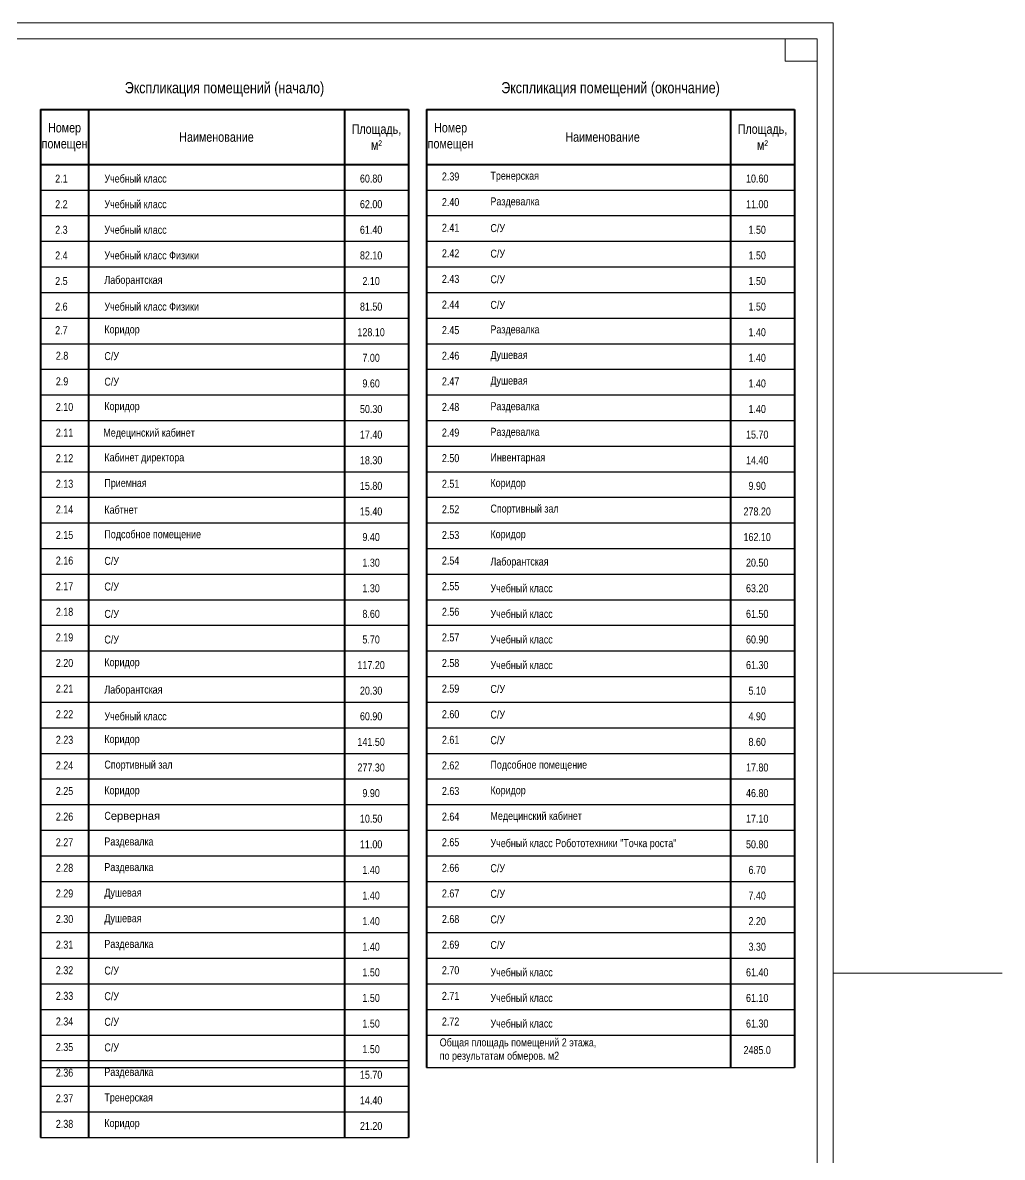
# Model space of a CAD drawing. Header units: metres. Extents: x -5 to 458, y -5 to 65.
# Drawn here: x 237.56 to 268.18, y 23.98 to 59.43 of the extents above; entities that cross this region are included whole.
import ezdxf

# ---------------------------------------------------------------- set-up
doc = ezdxf.new("R2010")
doc.units = ezdxf.units.M
doc.layers.add('Level 50', color=7, linetype='Continuous', lineweight=0)
doc.layers.add('YOLO_TABLE', color=1, linetype='Continuous')
doc.layers.add('размеры оси', color=163, linetype='Continuous')
doc.styles.add('_ТАБЛИЧНЫЙ(1-100)', font='arial.ttf', dxfattribs={"width": 0.8, "height": 300})
doc.styles.add('_ТЕКСТОВЫЙ', font='arial.ttf', dxfattribs={"width": 0.8})

# ---------------------------------------------------------------- blocks, each defined once
blk = doc.blocks.new('*U49')
at = {"color": 7, "linetype": 'Continuous', "lineweight": 0}
blk.add_line((68.362, 0), (63.075, 0), dxfattribs=at)
at = {"color": 7, "linetype": 'Continuous', "lineweight": 0, "flags": 128}
blk.add_lwpolyline([(63.075, 29.7), (63.075, -29.7), (-63.075, -29.7), (-63.075, 29.7), (63.075, 29.7)], close=True, dxfattribs=at)
at = {"layer": 'Level 50', "color": 7, "linetype": 'Continuous', "lineweight": 13}
for p, q in [((62.575, 29.2), (-61.075, 29.2)), ((61.575, 29.2), (61.575, 28.5)), ((62.575, 29.2), (62.575, -29.2)), ((61.575, 28.5), (62.575, 28.5))]:
    blk.add_line(p, q, dxfattribs=at)

msp = doc.modelspace()

# ---------------------------------------------------------------- linework, layer by layer
at = {"color": 0, "linetype": 'ByBlock', "lineweight": 40}
for p, q in [((238.12022, 56.709978), (249.62022, 56.709978)), ((238.12022, 56.709978), (238.12022, 24.597552)), ((239.62022, 56.709978), (239.62022, 24.597552)), ((247.62022, 56.709978), (247.62022, 24.597552)), ((249.62022, 56.709978), (249.62022, 24.597552)), ((250.188293, 56.709978), (261.688293, 56.709978)), ((250.188293, 56.709978), (250.188293, 26.781589)), ((259.688293, 56.709978), (259.688293, 26.781589)), ((261.688293, 56.709978), (261.688293, 26.781589)), ((238.12022, 54.997552), (249.62022, 54.997552)), ((250.188293, 54.997552), (261.688293, 54.997552))]:
    msp.add_line(p, q, dxfattribs=at)
at = {"color": 0, "linetype": 'ByBlock', "lineweight": -2}
for p, q in [((238.12022, 54.197552), (249.62022, 54.197552)), ((250.188293, 54.197552), (261.688293, 54.197552)), ((238.12022, 53.397552), (249.62022, 53.397552)), ((250.188293, 53.397552), (261.688293, 53.397552)), ((238.12022, 52.597552), (249.62022, 52.597552)), ((250.188293, 52.597552), (261.688293, 52.597552)), ((238.12022, 51.797552), (249.62022, 51.797552)), ((250.188293, 51.797552), (261.688293, 51.797552)), ((238.12022, 50.997552), (249.62022, 50.997552)), ((250.188293, 50.997552), (261.688293, 50.997552)), ((238.12022, 50.197552), (249.62022, 50.197552)), ((250.188293, 50.197552), (261.688293, 50.197552)), ((238.12022, 49.397552), (249.62022, 49.397552)), ((250.188293, 49.397552), (261.688293, 49.397552)), ((238.12022, 48.597552), (249.62022, 48.597552)), ((250.188293, 48.597552), (261.688293, 48.597552)), ((238.12022, 47.797552), (249.62022, 47.797552)), ((250.188293, 47.797552), (261.688293, 47.797552)), ((238.12022, 46.997552), (249.62022, 46.997552)), ((250.188293, 46.997552), (261.688293, 46.997552)), ((238.12022, 46.197552), (249.62022, 46.197552)), ((250.188293, 46.197552), (261.688293, 46.197552)), ((238.12022, 45.397552), (249.62022, 45.397552)), ((250.188293, 45.397552), (261.688293, 45.397552)), ((238.12022, 44.597552), (249.62022, 44.597552)), ((250.188293, 44.597552), (261.688293, 44.597552)), ((238.12022, 43.797552), (249.62022, 43.797552)), ((250.188293, 43.797552), (261.688293, 43.797552)), ((238.12022, 42.997552), (249.62022, 42.997552)), ((250.188293, 42.997552), (261.688293, 42.997552)), ((238.12022, 42.197552), (249.62022, 42.197552)), ((250.188293, 42.197552), (261.688293, 42.197552)), ((238.12022, 41.397552), (249.62022, 41.397552)), ((250.188293, 41.397552), (261.688293, 41.397552)), ((238.12022, 40.597552), (249.62022, 40.597552)), ((250.188293, 40.597552), (261.688293, 40.597552)), ((238.12022, 39.797552), (249.62022, 39.797552)), ((250.188293, 39.797552), (261.688293, 39.797552)), ((238.12022, 38.997552), (249.62022, 38.997552)), ((250.188293, 38.997552), (261.688293, 38.997552)), ((238.12022, 38.197552), (249.62022, 38.197552)), ((250.188293, 38.197552), (261.688293, 38.197552)), ((238.12022, 37.397552), (249.62022, 37.397552)), ((250.188293, 37.397552), (261.688293, 37.397552)), ((238.12022, 36.597552), (249.62022, 36.597552)), ((250.188293, 36.597552), (261.688293, 36.597552)), ((238.12022, 35.797552), (249.62022, 35.797552)), ((250.188293, 35.797552), (261.688293, 35.797552)), ((238.12022, 34.997552), (249.62022, 34.997552)), ((250.188293, 34.997552), (261.688293, 34.997552)), ((238.12022, 34.197552), (249.62022, 34.197552)), ((250.188293, 34.197552), (261.688293, 34.197552)), ((238.12022, 33.397552), (249.62022, 33.397552)), ((250.188293, 33.397552), (261.688293, 33.397552)), ((238.12022, 32.597552), (249.62022, 32.597552)), ((250.188293, 32.597552), (261.688293, 32.597552)), ((238.12022, 31.797552), (249.62022, 31.797552)), ((250.188293, 31.797552), (261.688293, 31.797552)), ((238.12022, 30.997552), (249.62022, 30.997552)), ((250.188293, 30.997552), (261.688293, 30.997552)), ((238.12022, 30.197552), (249.62022, 30.197552)), ((250.188293, 30.197552), (261.688293, 30.197552)), ((238.12022, 29.397552), (249.62022, 29.397552)), ((250.188293, 29.397552), (261.688293, 29.397552)), ((238.12022, 28.597552), (249.62022, 28.597552)), ((250.188293, 28.597552), (261.688293, 28.597552)), ((238.12022, 27.797552), (249.62022, 27.797552)), ((250.188293, 27.797552), (261.688293, 27.797552)), ((250.188293, 27.797552), (261.688293, 27.797552)), ((238.12022, 26.997552), (249.62022, 26.997552)), ((238.12022, 26.197552), (249.62022, 26.197552)), ((238.12022, 25.397552), (249.62022, 25.397552))]:
    msp.add_line(p, q, dxfattribs=at)
at = {"layer": 'YOLO_TABLE'}
for points in [[(238.12022, 26.781589), (249.62022, 26.781589), (249.62022, 56.709978), (238.12022, 56.709978)], [(250.188293, 26.781589), (261.688293, 26.781589), (261.688293, 56.709978), (250.188293, 56.709978)]]:
    msp.add_lwpolyline(points, close=True, dxfattribs=at)
at = {"layer": 'размеры оси', "color": 7, "lineweight": 30}
for p, q in [((250.188293, 26.781589), (261.688293, 26.781589)), ((238.12022, 24.597552), (249.62022, 24.597552))]:
    msp.add_line(p, q, dxfattribs=at)

# ---------------------------------------------------------------- block references
at = {"layer": 'Level 50', "color": 7, "linetype": 'Continuous', "lineweight": 13}
msp.add_blockref('*U49', (199.822091, 29.726332), dxfattribs=at)

# ---------------------------------------------------------------- texts
at = {"color": 0, "linetype": 'ByBlock', "lineweight": -2, "attachment_point": 5}
for s, insert, char_height, width, style in [('Экспликация помещений (начало)', (243.87022, 57.343311), 0.35, 10.9, '_ТЕКСТОВЫЙ'), ('Экспликация помещений (окончание)', (255.938293, 57.343311), 0.35, 10.9, '_ТЕКСТОВЫЙ'), ('Номер помещен', (238.87022, 55.853765), 0.3, 1.3, '_ТАБЛИЧНЫЙ(1-100)'), ('Площадь, м²', (248.62022, 55.853765), 0.3, 1.8, '_ТАБЛИЧНЫЙ(1-100)'), ('Номер помещен', (250.938293, 55.853765), 0.3, 1.3, '_ТАБЛИЧНЫЙ(1-100)'), ('Площадь, м²', (260.688293, 55.853765), 0.3, 1.8, '_ТАБЛИЧНЫЙ(1-100)'), ('Наименование', (243.62022, 55.853765), 0.3, 7.8, '_ТАБЛИЧНЫЙ(1-100)'), ('Наименование', (255.688293, 55.853765), 0.3, 7.8, '_ТАБЛИЧНЫЙ(1-100)'), ('2.1', (238.772577, 54.554011), 0.25, 7.8, '_ТАБЛИЧНЫЙ(1-100)'), ('\\pxql;Учебный класс', (246.538837, 54.554011), 0.25, 12.84589456, '_ТАБЛИЧНЫЙ(1-100)'), ('60.80', (248.454144, 54.554011), 0.25, 7.8, '_ТАБЛИЧНЫЙ(1-100)'), ('\\pxql;2.39', (254.566571, 54.619323), 0.25, 7.8, '_ТАБЛИЧНЫЙ(1-100)'), ('\\pxql;Тренерская', (258.60691, 54.607867), 0.25, 12.84589456, '_ТАБЛИЧНЫЙ(1-100)'), ('10.60', (260.522216, 54.554011), 0.25, 7.8, '_ТАБЛИЧНЫЙ(1-100)'), ('\\pxql;Учебный класс', (246.538837, 53.754011), 0.25, 12.84589456, '_ТАБЛИЧНЫЙ(1-100)'), ('62.00', (248.454144, 53.754011), 0.25, 7.8, '_ТАБЛИЧНЫЙ(1-100)'), ('\\pxql;2.40', (254.566571, 53.819323), 0.25, 7.8, '_ТАБЛИЧНЫЙ(1-100)'), ('\\pxql;Раздевалка', (258.60691, 53.807867), 0.25, 12.84589456, '_ТАБЛИЧНЫЙ(1-100)'), ('11.00', (260.522216, 53.754011), 0.25, 7.8, '_ТАБЛИЧНЫЙ(1-100)'), ('2.2', (238.772577, 53.754011), 0.25, 7.8, '_ТАБЛИЧНЫЙ(1-100)'), ('2.3', (238.772577, 52.954011), 0.25, 7.8, '_ТАБЛИЧНЫЙ(1-100)'), ('\\pxql;Учебный класс', (246.538837, 52.954011), 0.25, 12.84589456, '_ТАБЛИЧНЫЙ(1-100)'), ('61.40', (248.454144, 52.954011), 0.25, 7.8, '_ТАБЛИЧНЫЙ(1-100)'), ('\\pxql;2.41', (254.566571, 53.019323), 0.25, 7.8, '_ТАБЛИЧНЫЙ(1-100)'), ('\\pxql;С/У', (258.60691, 53.007867), 0.25, 12.84589456, '_ТАБЛИЧНЫЙ(1-100)'), ('1.50', (260.522216, 52.954011), 0.25, 7.8, '_ТАБЛИЧНЫЙ(1-100)'), ('2.4', (238.772577, 52.154011), 0.25, 7.8, '_ТАБЛИЧНЫЙ(1-100)'), ('\\pxql;Учебный класс Физики', (246.538837, 52.154011), 0.25, 12.84589456, '_ТАБЛИЧНЫЙ(1-100)'), ('82.10', (248.454144, 52.154011), 0.25, 7.8, '_ТАБЛИЧНЫЙ(1-100)'), ('\\pxql;2.42', (254.566571, 52.219323), 0.25, 7.8, '_ТАБЛИЧНЫЙ(1-100)'), ('\\pxql;С/У', (258.60691, 52.207867), 0.25, 12.84589456, '_ТАБЛИЧНЫЙ(1-100)'), ('1.50', (260.522216, 52.154011), 0.25, 7.8, '_ТАБЛИЧНЫЙ(1-100)'), ('2.5', (238.772577, 51.354011), 0.25, 7.8, '_ТАБЛИЧНЫЙ(1-100)'), ('\\pxql;Лаборантская', (246.538837, 51.354011), 0.25, 12.84589456, '_ТАБЛИЧНЫЙ(1-100)'), ('2.10', (248.454144, 51.354011), 0.25, 7.8, '_ТАБЛИЧНЫЙ(1-100)'), ('\\pxql;2.43', (254.566571, 51.419323), 0.25, 7.8, '_ТАБЛИЧНЫЙ(1-100)'), ('\\pxql;С/У', (258.60691, 51.407867), 0.25, 12.84589456, '_ТАБЛИЧНЫЙ(1-100)'), ('1.50', (260.522216, 51.354011), 0.25, 7.8, '_ТАБЛИЧНЫЙ(1-100)'), ('\\pxql;Учебный класс Физики', (246.538837, 50.554011), 0.25, 12.84589456, '_ТАБЛИЧНЫЙ(1-100)'), ('\\pxql;2.44', (254.566571, 50.619323), 0.25, 7.8, '_ТАБЛИЧНЫЙ(1-100)'), ('\\pxql;С/У', (258.60691, 50.607867), 0.25, 12.84589456, '_ТАБЛИЧНЫЙ(1-100)'), ('2.6', (238.772577, 50.554011), 0.25, 7.8, '_ТАБЛИЧНЫЙ(1-100)'), ('81.50', (248.454144, 50.554011), 0.25, 7.8, '_ТАБЛИЧНЫЙ(1-100)'), ('1.50', (260.522216, 50.554011), 0.25, 7.8, '_ТАБЛИЧНЫЙ(1-100)'), ('2.7', (238.772577, 49.819323), 0.25, 7.8, '_ТАБЛИЧНЫЙ(1-100)'), ('\\pxql;Коридор', (246.538837, 49.807867), 0.25, 12.84589456, '_ТАБЛИЧНЫЙ(1-100)'), ('128.10', (248.454144, 49.754011), 0.25, 7.8, '_ТАБЛИЧНЫЙ(1-100)'), ('\\pxql;2.45', (254.566571, 49.819323), 0.25, 7.8, '_ТАБЛИЧНЫЙ(1-100)'), ('\\pxql;Раздевалка', (258.60691, 49.807867), 0.25, 12.84589456, '_ТАБЛИЧНЫЙ(1-100)'), ('1.40', (260.522216, 49.754011), 0.25, 7.8, '_ТАБЛИЧНЫЙ(1-100)'), ('\\pxql;2.8', (242.498499, 49.019323), 0.25, 7.8, '_ТАБЛИЧНЫЙ(1-100)'), ('\\pxql;С/У', (246.538837, 49.007867), 0.25, 12.84589456, '_ТАБЛИЧНЫЙ(1-100)'), ('7.00', (248.454144, 48.954011), 0.25, 7.8, '_ТАБЛИЧНЫЙ(1-100)'), ('\\pxql;2.46', (254.566571, 49.019323), 0.25, 7.8, '_ТАБЛИЧНЫЙ(1-100)'), ('\\pxql;Душевая', (258.60691, 49.007867), 0.25, 12.84589456, '_ТАБЛИЧНЫЙ(1-100)'), ('1.40', (260.522216, 48.954011), 0.25, 7.8, '_ТАБЛИЧНЫЙ(1-100)'), ('\\pxql;2.9', (242.498499, 48.219323), 0.25, 7.8, '_ТАБЛИЧНЫЙ(1-100)'), ('\\pxql;С/У', (246.538837, 48.207867), 0.25, 12.84589456, '_ТАБЛИЧНЫЙ(1-100)'), ('9.60', (248.454144, 48.154011), 0.25, 7.8, '_ТАБЛИЧНЫЙ(1-100)'), ('\\pxql;2.47', (254.566571, 48.219323), 0.25, 7.8, '_ТАБЛИЧНЫЙ(1-100)'), ('\\pxql;Душевая', (258.60691, 48.207867), 0.25, 12.84589456, '_ТАБЛИЧНЫЙ(1-100)'), ('1.40', (260.522216, 48.154011), 0.25, 7.8, '_ТАБЛИЧНЫЙ(1-100)'), ('\\pxql;2.10', (242.498499, 47.419323), 0.25, 7.8, '_ТАБЛИЧНЫЙ(1-100)'), ('\\pxql;Коридор', (246.538837, 47.407867), 0.25, 12.84589456, '_ТАБЛИЧНЫЙ(1-100)'), ('\\pxql;2.48', (254.566571, 47.419323), 0.25, 7.8, '_ТАБЛИЧНЫЙ(1-100)'), ('\\pxql;Раздевалка', (258.60691, 47.407867), 0.25, 12.84589456, '_ТАБЛИЧНЫЙ(1-100)'), ('50.30', (248.454144, 47.354011), 0.25, 7.8, '_ТАБЛИЧНЫЙ(1-100)'), ('1.40', (260.522216, 47.354011), 0.25, 7.8, '_ТАБЛИЧНЫЙ(1-100)'), ('\\pxql;2.11', (242.498499, 46.619323), 0.25, 7.8, '_ТАБЛИЧНЫЙ(1-100)'), ('\\pxql;Медецинский кабинет', (246.50631, 46.58132), 0.25, 12.84589456, '_ТАБЛИЧНЫЙ(1-100)'), ('17.40', (248.454144, 46.554011), 0.25, 7.8, '_ТАБЛИЧНЫЙ(1-100)'), ('\\pxql;2.49', (254.566571, 46.619323), 0.25, 7.8, '_ТАБЛИЧНЫЙ(1-100)'), ('\\pxql;Раздевалка', (258.60691, 46.607867), 0.25, 12.84589456, '_ТАБЛИЧНЫЙ(1-100)'), ('15.70', (260.522216, 46.554011), 0.25, 7.8, '_ТАБЛИЧНЫЙ(1-100)'), ('\\pxql;2.12', (242.498499, 45.819323), 0.25, 7.8, '_ТАБЛИЧНЫЙ(1-100)'), ('\\pxql;Кабинет директора', (246.538837, 45.807867), 0.25, 12.84589456, '_ТАБЛИЧНЫЙ(1-100)'), ('18.30', (248.454144, 45.754011), 0.25, 7.8, '_ТАБЛИЧНЫЙ(1-100)'), ('\\pxql;2.50', (254.566571, 45.819323), 0.25, 7.8, '_ТАБЛИЧНЫЙ(1-100)'), ('\\pxql;Инвентарная ', (258.60691, 45.807867), 0.25, 12.84589456, '_ТАБЛИЧНЫЙ(1-100)'), ('14.40', (260.522216, 45.754011), 0.25, 7.8, '_ТАБЛИЧНЫЙ(1-100)'), ('\\pxql;2.13', (242.498499, 45.019323), 0.25, 7.8, '_ТАБЛИЧНЫЙ(1-100)'), ('\\pxql;Приемная', (246.538837, 45.007867), 0.25, 12.84589456, '_ТАБЛИЧНЫЙ(1-100)'), ('15.80', (248.454144, 44.954011), 0.25, 7.8, '_ТАБЛИЧНЫЙ(1-100)'), ('\\pxql;2.51', (254.566571, 45.019323), 0.25, 7.8, '_ТАБЛИЧНЫЙ(1-100)'), ('\\pxql;Коридор', (258.60691, 45.007867), 0.25, 12.84589456, '_ТАБЛИЧНЫЙ(1-100)'), ('9.90', (260.522216, 44.954011), 0.25, 7.8, '_ТАБЛИЧНЫЙ(1-100)'), ('\\pxql;2.14', (242.498499, 44.219323), 0.25, 7.8, '_ТАБЛИЧНЫЙ(1-100)'), ('\\pxql;Кабтнет', (246.538837, 44.207867), 0.25, 12.84589456, '_ТАБЛИЧНЫЙ(1-100)'), ('\\pxql;2.52', (254.566571, 44.219323), 0.25, 7.8, '_ТАБЛИЧНЫЙ(1-100)'), ('\\pxql;Спортивный зал', (258.60691, 44.207867), 0.25, 12.84589456, '_ТАБЛИЧНЫЙ(1-100)'), ('15.40', (248.454144, 44.154011), 0.25, 7.8, '_ТАБЛИЧНЫЙ(1-100)'), ('278.20', (260.522216, 44.154011), 0.25, 7.8, '_ТАБЛИЧНЫЙ(1-100)'), ('\\pxql;2.15', (242.498499, 43.419323), 0.25, 7.8, '_ТАБЛИЧНЫЙ(1-100)'), ('\\pxql;Подсобное помещение', (246.538837, 43.407867), 0.25, 12.84589456, '_ТАБЛИЧНЫЙ(1-100)'), ('9.40', (248.454144, 43.354011), 0.25, 7.8, '_ТАБЛИЧНЫЙ(1-100)'), ('\\pxql;2.53', (254.566571, 43.419323), 0.25, 7.8, '_ТАБЛИЧНЫЙ(1-100)'), ('\\pxql;Коридор', (258.60691, 43.407867), 0.25, 12.84589456, '_ТАБЛИЧНЫЙ(1-100)'), ('162.10', (260.522216, 43.354011), 0.25, 7.8, '_ТАБЛИЧНЫЙ(1-100)'), ('\\pxql;2.16', (242.498499, 42.619323), 0.25, 7.8, '_ТАБЛИЧНЫЙ(1-100)'), ('\\pxql;С/У', (246.538837, 42.607867), 0.25, 12.84589456, '_ТАБЛИЧНЫЙ(1-100)'), ('1.30', (248.454144, 42.554011), 0.25, 7.8, '_ТАБЛИЧНЫЙ(1-100)'), ('\\pxql;2.54', (254.566571, 42.619323), 0.25, 7.8, '_ТАБЛИЧНЫЙ(1-100)'), ('\\pxql;Лаборантская', (258.60691, 42.554011), 0.25, 12.84589456, '_ТАБЛИЧНЫЙ(1-100)'), ('20.50', (260.522216, 42.554011), 0.25, 7.8, '_ТАБЛИЧНЫЙ(1-100)'), ('\\pxql;2.17', (242.498499, 41.819323), 0.25, 7.8, '_ТАБЛИЧНЫЙ(1-100)'), ('\\pxql;С/У', (246.538837, 41.807867), 0.25, 12.84589456, '_ТАБЛИЧНЫЙ(1-100)'), ('1.30', (248.454144, 41.754011), 0.25, 7.8, '_ТАБЛИЧНЫЙ(1-100)'), ('\\pxql;2.55', (254.566571, 41.819323), 0.25, 7.8, '_ТАБЛИЧНЫЙ(1-100)'), ('\\pxql;Учебный класс ', (258.60691, 41.754011), 0.25, 12.84589456, '_ТАБЛИЧНЫЙ(1-100)'), ('63.20', (260.522216, 41.754011), 0.25, 7.8, '_ТАБЛИЧНЫЙ(1-100)'), ('\\pxql;2.18', (242.498499, 41.019323), 0.25, 7.8, '_ТАБЛИЧНЫЙ(1-100)'), ('\\pxql;2.56', (254.566571, 41.019323), 0.25, 7.8, '_ТАБЛИЧНЫЙ(1-100)'), ('\\pxql;С/У', (246.538837, 40.951654), 0.25, 12.84589456, '_ТАБЛИЧНЫЙ(1-100)'), ('8.60', (248.454144, 40.954011), 0.25, 7.8, '_ТАБЛИЧНЫЙ(1-100)'), ('\\pxql;Учебный класс ', (258.60691, 40.954011), 0.25, 12.84589456, '_ТАБЛИЧНЫЙ(1-100)'), ('61.50', (260.522216, 40.954011), 0.25, 7.8, '_ТАБЛИЧНЫЙ(1-100)'), ('\\pxql;2.19', (242.498499, 40.219323), 0.25, 7.8, '_ТАБЛИЧНЫЙ(1-100)'), ('\\pxql;С/У', (246.538837, 40.151654), 0.25, 12.84589456, '_ТАБЛИЧНЫЙ(1-100)'), ('5.70', (248.454144, 40.154011), 0.25, 7.8, '_ТАБЛИЧНЫЙ(1-100)'), ('\\pxql;2.57', (254.566571, 40.219323), 0.25, 7.8, '_ТАБЛИЧНЫЙ(1-100)'), ('\\pxql;Учебный класс ', (258.60691, 40.154011), 0.25, 12.84589456, '_ТАБЛИЧНЫЙ(1-100)'), ('60.90', (260.522216, 40.154011), 0.25, 7.8, '_ТАБЛИЧНЫЙ(1-100)'), ('\\pxql;2.20', (242.498499, 39.419323), 0.25, 7.8, '_ТАБЛИЧНЫЙ(1-100)'), ('\\pxql;Коридор', (246.538837, 39.407867), 0.25, 12.84589456, '_ТАБЛИЧНЫЙ(1-100)'), ('117.20', (248.454144, 39.354011), 0.25, 7.8, '_ТАБЛИЧНЫЙ(1-100)'), ('\\pxql;2.58', (254.566571, 39.419323), 0.25, 7.8, '_ТАБЛИЧНЫЙ(1-100)'), ('\\pxql;Учебный класс ', (258.60691, 39.354011), 0.25, 12.84589456, '_ТАБЛИЧНЫЙ(1-100)'), ('61.30', (260.522216, 39.354011), 0.25, 7.8, '_ТАБЛИЧНЫЙ(1-100)'), ('\\pxql;2.21', (242.498499, 38.619323), 0.25, 7.8, '_ТАБЛИЧНЫЙ(1-100)'), ('\\pxql;Лаборантская', (246.538837, 38.554011), 0.25, 12.84589456, '_ТАБЛИЧНЫЙ(1-100)'), ('20.30', (248.454144, 38.554011), 0.25, 7.8, '_ТАБЛИЧНЫЙ(1-100)'), ('\\pxql;2.59', (254.566571, 38.619323), 0.25, 7.8, '_ТАБЛИЧНЫЙ(1-100)'), ('\\pxql;С/У', (258.60691, 38.607867), 0.25, 12.84589456, '_ТАБЛИЧНЫЙ(1-100)'), ('5.10', (260.522216, 38.554011), 0.25, 7.8, '_ТАБЛИЧНЫЙ(1-100)'), ('\\pxql;2.22', (242.498499, 37.819323), 0.25, 7.8, '_ТАБЛИЧНЫЙ(1-100)'), ('\\pxql;2.60', (254.566571, 37.819323), 0.25, 7.8, '_ТАБЛИЧНЫЙ(1-100)'), ('\\pxql;С/У', (258.60691, 37.807867), 0.25, 12.84589456, '_ТАБЛИЧНЫЙ(1-100)'), ('\\pxql;Учебный класс ', (246.538837, 37.754011), 0.25, 12.84589456, '_ТАБЛИЧНЫЙ(1-100)'), ('60.90', (248.454144, 37.754011), 0.25, 7.8, '_ТАБЛИЧНЫЙ(1-100)'), ('4.90', (260.522216, 37.754011), 0.25, 7.8, '_ТАБЛИЧНЫЙ(1-100)'), ('\\pxql;2.23', (242.498499, 37.019323), 0.25, 7.8, '_ТАБЛИЧНЫЙ(1-100)'), ('\\pxql;Коридор', (246.538837, 37.007867), 0.25, 12.84589456, '_ТАБЛИЧНЫЙ(1-100)'), ('141.50', (248.454144, 36.954011), 0.25, 7.8, '_ТАБЛИЧНЫЙ(1-100)'), ('\\pxql;2.61', (254.566571, 37.019323), 0.25, 7.8, '_ТАБЛИЧНЫЙ(1-100)'), ('\\pxql;С/У', (258.60691, 37.007867), 0.25, 12.84589456, '_ТАБЛИЧНЫЙ(1-100)'), ('8.60', (260.522216, 36.954011), 0.25, 7.8, '_ТАБЛИЧНЫЙ(1-100)'), ('\\pxql;2.24', (242.498499, 36.219323), 0.25, 7.8, '_ТАБЛИЧНЫЙ(1-100)'), ('\\pxql;Спортивный зал', (246.538837, 36.207867), 0.25, 12.84589456, '_ТАБЛИЧНЫЙ(1-100)'), ('277.30', (248.454144, 36.154011), 0.25, 7.8, '_ТАБЛИЧНЫЙ(1-100)'), ('\\pxql;2.62', (254.566571, 36.219323), 0.25, 7.8, '_ТАБЛИЧНЫЙ(1-100)'), ('\\pxql;Подсобное помещение', (258.60691, 36.207867), 0.25, 12.84589456, '_ТАБЛИЧНЫЙ(1-100)'), ('17.80', (260.522216, 36.154011), 0.25, 7.8, '_ТАБЛИЧНЫЙ(1-100)'), ('\\pxql;2.25', (242.498499, 35.419323), 0.25, 7.8, '_ТАБЛИЧНЫЙ(1-100)'), ('\\pxql;Коридор', (246.538837, 35.407867), 0.25, 12.84589456, '_ТАБЛИЧНЫЙ(1-100)'), ('9.90', (248.454144, 35.354011), 0.25, 7.8, '_ТАБЛИЧНЫЙ(1-100)'), ('\\pxql;2.63', (254.566571, 35.419323), 0.25, 7.8, '_ТАБЛИЧНЫЙ(1-100)'), ('\\pxql;Коридор', (258.60691, 35.407867), 0.25, 12.84589456, '_ТАБЛИЧНЫЙ(1-100)'), ('46.80', (260.522216, 35.354011), 0.25, 7.8, '_ТАБЛИЧНЫЙ(1-100)'), ('\\pxql;2.26', (242.498499, 34.619323), 0.25, 7.8, '_ТАБЛИЧНЫЙ(1-100)'), ('\\pxql;С{\\W1;\\C256;ерверная}', (246.538837, 34.607867), 0.25, 12.84589456, '_ТАБЛИЧНЫЙ(1-100)'), ('\\pxql;2.64', (254.566571, 34.619323), 0.25, 7.8, '_ТАБЛИЧНЫЙ(1-100)'), ('\\pxql;Медецинский кабинет', (258.60691, 34.607867), 0.25, 12.84589456, '_ТАБЛИЧНЫЙ(1-100)'), ('10.50', (248.454144, 34.554011), 0.25, 7.8, '_ТАБЛИЧНЫЙ(1-100)'), ('17.10', (260.522216, 34.554011), 0.25, 7.8, '_ТАБЛИЧНЫЙ(1-100)'), ('\\pxql;2.27', (242.498499, 33.819323), 0.25, 7.8, '_ТАБЛИЧНЫЙ(1-100)'), ('\\pxql;Раздевалка', (246.538837, 33.807867), 0.25, 12.84589456, '_ТАБЛИЧНЫЙ(1-100)'), ('11.00', (248.454144, 33.754011), 0.25, 7.8, '_ТАБЛИЧНЫЙ(1-100)'), ('\\pxql;2.65', (254.566571, 33.819323), 0.25, 7.8, '_ТАБЛИЧНЫЙ(1-100)'), ('\\pxql;Учебный класс Робототехники "Точка роста"', (258.60691, 33.754011), 0.25, 12.84589456, '_ТАБЛИЧНЫЙ(1-100)'), ('50.80', (260.522216, 33.754011), 0.25, 7.8, '_ТАБЛИЧНЫЙ(1-100)'), ('\\pxql;2.28', (242.498499, 33.019323), 0.25, 7.8, '_ТАБЛИЧНЫЙ(1-100)'), ('\\pxql;Раздевалка', (246.538837, 33.007867), 0.25, 12.84589456, '_ТАБЛИЧНЫЙ(1-100)'), ('1.40', (248.454144, 32.954011), 0.25, 7.8, '_ТАБЛИЧНЫЙ(1-100)'), ('\\pxql;2.66', (254.566571, 33.019323), 0.25, 7.8, '_ТАБЛИЧНЫЙ(1-100)'), ('\\pxql;С/У', (258.60691, 33.007867), 0.25, 12.84589456, '_ТАБЛИЧНЫЙ(1-100)'), ('6.70', (260.522216, 32.954011), 0.25, 7.8, '_ТАБЛИЧНЫЙ(1-100)'), ('\\pxql;2.29', (242.498499, 32.219323), 0.25, 7.8, '_ТАБЛИЧНЫЙ(1-100)'), ('\\pxql;Душевая', (246.538837, 32.207867), 0.25, 12.84589456, '_ТАБЛИЧНЫЙ(1-100)'), ('1.40', (248.454144, 32.154011), 0.25, 7.8, '_ТАБЛИЧНЫЙ(1-100)'), ('\\pxql;2.67', (254.566571, 32.219323), 0.25, 7.8, '_ТАБЛИЧНЫЙ(1-100)'), ('\\pxql;С/У', (258.60691, 32.207867), 0.25, 12.84589456, '_ТАБЛИЧНЫЙ(1-100)'), ('7.40', (260.522216, 32.154011), 0.25, 7.8, '_ТАБЛИЧНЫЙ(1-100)'), ('\\pxql;Душевая', (246.538837, 31.407867), 0.25, 12.84589456, '_ТАБЛИЧНЫЙ(1-100)'), ('\\pxql;2.30', (242.498499, 31.419323), 0.25, 7.8, '_ТАБЛИЧНЫЙ(1-100)'), ('1.40', (248.454144, 31.354011), 0.25, 7.8, '_ТАБЛИЧНЫЙ(1-100)'), ('\\pxql;2.68', (254.566571, 31.419323), 0.25, 7.8, '_ТАБЛИЧНЫЙ(1-100)'), ('\\pxql;С/У', (258.60691, 31.407867), 0.25, 12.84589456, '_ТАБЛИЧНЫЙ(1-100)'), ('2.20', (260.522216, 31.354011), 0.25, 7.8, '_ТАБЛИЧНЫЙ(1-100)'), ('\\pxql;2.31', (242.498499, 30.619323), 0.25, 7.8, '_ТАБЛИЧНЫЙ(1-100)'), ('\\pxql;Раздевалка', (246.538837, 30.607867), 0.25, 12.84589456, '_ТАБЛИЧНЫЙ(1-100)'), ('1.40', (248.454144, 30.554011), 0.25, 7.8, '_ТАБЛИЧНЫЙ(1-100)'), ('\\pxql;2.69', (254.566571, 30.619323), 0.25, 7.8, '_ТАБЛИЧНЫЙ(1-100)'), ('\\pxql;С/У', (258.60691, 30.607867), 0.25, 12.84589456, '_ТАБЛИЧНЫЙ(1-100)'), ('3.30', (260.522216, 30.554011), 0.25, 7.8, '_ТАБЛИЧНЫЙ(1-100)'), ('\\pxql;2.32', (242.498499, 29.819323), 0.25, 7.8, '_ТАБЛИЧНЫЙ(1-100)'), ('\\pxql;С/У', (246.538837, 29.807867), 0.25, 12.84589456, '_ТАБЛИЧНЫЙ(1-100)'), ('1.50', (248.454144, 29.754011), 0.25, 7.8, '_ТАБЛИЧНЫЙ(1-100)'), ('\\pxql;2.70', (254.566571, 29.819323), 0.25, 7.8, '_ТАБЛИЧНЫЙ(1-100)'), ('\\pxql;Учебный класс ', (258.60691, 29.754011), 0.25, 12.84589456, '_ТАБЛИЧНЫЙ(1-100)'), ('61.40', (260.522216, 29.754011), 0.25, 7.8, '_ТАБЛИЧНЫЙ(1-100)'), ('\\pxql;2.33', (242.498499, 29.019323), 0.25, 7.8, '_ТАБЛИЧНЫЙ(1-100)'), ('\\pxql;С/У', (246.538837, 29.007867), 0.25, 12.84589456, '_ТАБЛИЧНЫЙ(1-100)'), ('1.50', (248.454144, 28.954011), 0.25, 7.8, '_ТАБЛИЧНЫЙ(1-100)'), ('\\pxql;2.71', (254.566571, 29.019323), 0.25, 7.8, '_ТАБЛИЧНЫЙ(1-100)'), ('\\pxql;Учебный класс ', (258.60691, 28.954011), 0.25, 12.84589456, '_ТАБЛИЧНЫЙ(1-100)'), ('61.10', (260.522216, 28.954011), 0.25, 7.8, '_ТАБЛИЧНЫЙ(1-100)'), ('\\pxql;2.34', (242.498499, 28.219323), 0.25, 7.8, '_ТАБЛИЧНЫЙ(1-100)'), ('\\pxql;С/У', (246.538837, 28.207867), 0.25, 12.84589456, '_ТАБЛИЧНЫЙ(1-100)'), ('1.50', (248.454144, 28.154011), 0.25, 7.8, '_ТАБЛИЧНЫЙ(1-100)'), ('\\pxql;2.72', (254.566571, 28.219323), 0.25, 7.8, '_ТАБЛИЧНЫЙ(1-100)'), ('\\pxql;Учебный класс ', (258.60691, 28.154011), 0.25, 12.84589456, '_ТАБЛИЧНЫЙ(1-100)'), ('61.30', (260.522216, 28.154011), 0.25, 7.8, '_ТАБЛИЧНЫЙ(1-100)'), ('\\pxql;Общая площадь помещений 2 этажа, \\Pпо результатам обмеров. м2', (257.020582, 27.32087), 0.25, 12.84589456, '_ТАБЛИЧНЫЙ(1-100)'), ('\\pxql;2.35', (242.498499, 27.419323), 0.25, 7.8, '_ТАБЛИЧНЫЙ(1-100)'), ('\\pxql;С/У', (246.538837, 27.407867), 0.25, 12.84589456, '_ТАБЛИЧНЫЙ(1-100)'), ('1.50', (248.454144, 27.354011), 0.25, 7.8, '_ТАБЛИЧНЫЙ(1-100)'), ('2485.0', (260.522216, 27.324776), 0.25, 7.8, '_ТАБЛИЧНЫЙ(1-100)'), ('\\pxql;2.36', (242.498499, 26.619323), 0.25, 7.8, '_ТАБЛИЧНЫЙ(1-100)'), ('\\pxql;Раздевалка', (246.538837, 26.607867), 0.25, 12.84589456, '_ТАБЛИЧНЫЙ(1-100)'), ('15.70', (248.454144, 26.554011), 0.25, 7.8, '_ТАБЛИЧНЫЙ(1-100)'), ('\\pxql;2.37', (242.498499, 25.819323), 0.25, 7.8, '_ТАБЛИЧНЫЙ(1-100)'), ('\\pxql;Тренерская', (246.538837, 25.807867), 0.25, 12.84589456, '_ТАБЛИЧНЫЙ(1-100)'), ('14.40', (248.454144, 25.754011), 0.25, 7.8, '_ТАБЛИЧНЫЙ(1-100)'), ('\\pxql;Коридор', (246.538837, 25.007867), 0.25, 12.84589456, '_ТАБЛИЧНЫЙ(1-100)'), ('\\pxql;2.38', (242.498499, 25.019323), 0.25, 7.8, '_ТАБЛИЧНЫЙ(1-100)'), ('21.20', (248.454144, 24.954011), 0.25, 7.8, '_ТАБЛИЧНЫЙ(1-100)')]:
    msp.add_mtext(s, dxfattribs=dict(at, insert=insert, char_height=char_height, width=width, style=style))

doc.saveas('drawing.dxf')
